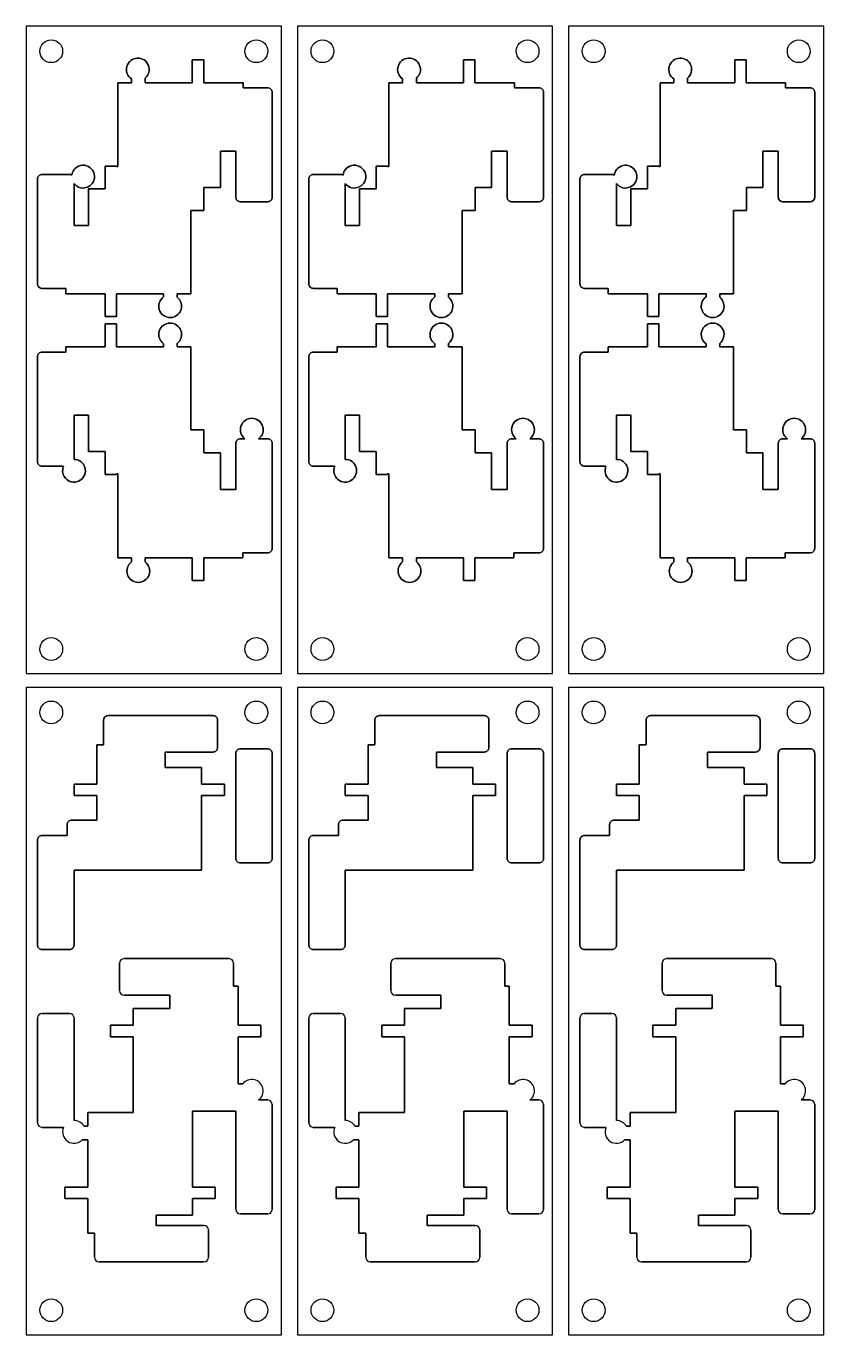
# Model space of a CAD drawing. Extents: x 3 to 416, y 5 to 292.
# Drawn here: x 3.3 to 178.3, y 4.9 to 291.9 of the extents above; entities that cross this region are included whole.
import ezdxf

# ---------------------------------------------------------------- set-up
doc = ezdxf.new("R2010")
doc.units = 0
doc.header["$MEASUREMENT"] = 0
doc.layers.get('0').update_dxf_attribs({"linetype": 'CONTINUOUS'})

msp = doc.modelspace()

# ---------------------------------------------------------------- linework, layer by layer
at = {"color": 12, "linetype": 'CONTINUOUS'}
for p, q in [((23.8, 86.4), (23.8, 80.4)), ((23.8, 86.4), (23.8, 80.4)), ((47.8, 87.4), (24.8, 87.4)), ((47.8, 87.4), (24.8, 87.4)), ((48.8, 81.4), (48.8, 86.4)), ((48.8, 81.4), (48.8, 86.4)), ((83.3, 86.4), (83.3, 80.4)), ((83.3, 86.4), (83.3, 80.4)), ((107.3, 87.4), (84.3, 87.4)), ((107.3, 87.4), (84.3, 87.4)), ((108.3, 81.4), (108.3, 86.4)), ((108.3, 81.4), (108.3, 86.4)), ((142.8, 86.4), (142.8, 80.4)), ((142.8, 86.4), (142.8, 80.4)), ((166.8, 87.4), (143.8, 87.4)), ((166.8, 87.4), (143.8, 87.4)), ((167.8, 81.4), (167.8, 86.4)), ((167.8, 81.4), (167.8, 86.4)), ((49.8, 81.4), (48.8, 81.4)), ((49.8, 81.4), (48.8, 81.4)), ((49.8, 72.7875), (49.8, 81.4)), ((49.8, 72.7875), (49.8, 81.4)), ((109.3, 81.4), (108.3, 81.4)), ((109.3, 81.4), (108.3, 81.4)), ((109.3, 72.7875), (109.3, 81.4)), ((109.3, 72.7875), (109.3, 81.4)), ((168.8, 81.4), (167.8, 81.4)), ((168.8, 81.4), (167.8, 81.4)), ((168.8, 72.7875), (168.8, 81.4)), ((168.8, 72.7875), (168.8, 81.4)), ((24.8, 79.4), (34.8, 79.4)), ((24.8, 79.4), (34.8, 79.4)), ((34.8, 79.4), (34.8, 76.4375)), ((34.8, 79.4), (34.8, 76.4375)), ((84.3, 79.4), (94.3, 79.4)), ((84.3, 79.4), (94.3, 79.4)), ((94.3, 79.4), (94.3, 76.4375)), ((94.3, 79.4), (94.3, 76.4375)), ((143.8, 79.4), (153.8, 79.4)), ((143.8, 79.4), (153.8, 79.4)), ((153.8, 79.4), (153.8, 76.4375)), ((153.8, 79.4), (153.8, 76.4375)), ((12.8, 75.4), (6.8, 75.4)), ((12.8, 75.4), (6.8, 75.4)), ((34.8, 76.4375), (26.8, 76.4375)), ((26.8, 76.4375), (26.8, 72.7875)), ((34.8, 76.4375), (26.8, 76.4375)), ((26.8, 76.4375), (26.8, 72.7875)), ((72.3, 75.4), (66.3, 75.4)), ((72.3, 75.4), (66.3, 75.4)), ((94.3, 76.4375), (86.3, 76.4375)), ((86.3, 76.4375), (86.3, 72.7875)), ((94.3, 76.4375), (86.3, 76.4375)), ((86.3, 76.4375), (86.3, 72.7875)), ((131.8, 75.4), (125.8, 75.4)), ((131.8, 75.4), (125.8, 75.4)), ((153.8, 76.4375), (145.8, 76.4375)), ((145.8, 76.4375), (145.8, 72.7875)), ((153.8, 76.4375), (145.8, 76.4375)), ((145.8, 76.4375), (145.8, 72.7875)), ((5.8, 74.4), (5.8, 51.4)), ((5.8, 74.4), (5.8, 51.4)), ((13.8, 51.9), (13.8, 74.4)), ((13.8, 51.9), (13.8, 74.4)), ((26.8, 72.7875), (21.8, 72.7875)), ((21.8, 72.7875), (21.8, 70.2875)), ((26.8, 72.7875), (21.8, 72.7875)), ((21.8, 72.7875), (21.8, 70.2875)), ((54.8, 72.7875), (49.8, 72.7875)), ((54.8, 72.7875), (49.8, 72.7875)), ((54.8, 70.2875), (54.8, 72.7875)), ((54.8, 70.2875), (54.8, 72.7875)), ((65.3, 74.4), (65.3, 51.4)), ((65.3, 74.4), (65.3, 51.4)), ((73.3, 51.9), (73.3, 74.4)), ((73.3, 51.9), (73.3, 74.4)), ((86.3, 72.7875), (81.3, 72.7875)), ((81.3, 72.7875), (81.3, 70.2875)), ((86.3, 72.7875), (81.3, 72.7875)), ((81.3, 72.7875), (81.3, 70.2875)), ((114.3, 72.7875), (109.3, 72.7875)), ((114.3, 72.7875), (109.3, 72.7875)), ((114.3, 70.2875), (114.3, 72.7875)), ((114.3, 70.2875), (114.3, 72.7875)), ((124.8, 74.4), (124.8, 51.4)), ((124.8, 74.4), (124.8, 51.4)), ((132.8, 51.9), (132.8, 74.4)), ((132.8, 51.9), (132.8, 74.4)), ((145.8, 72.7875), (140.8, 72.7875)), ((140.8, 72.7875), (140.8, 70.2875)), ((145.8, 72.7875), (140.8, 72.7875)), ((140.8, 72.7875), (140.8, 70.2875)), ((173.8, 72.7875), (168.8, 72.7875)), ((173.8, 72.7875), (168.8, 72.7875)), ((173.8, 70.2875), (173.8, 72.7875)), ((173.8, 70.2875), (173.8, 72.7875)), ((21.8, 70.2875), (26.8, 70.2875)), ((21.8, 70.2875), (26.8, 70.2875)), ((26.8, 70.2875), (26.8, 53.6625)), ((26.8, 70.2875), (26.8, 53.6625)), ((49.8, 59.9375), (49.8, 70.2875)), ((49.8, 70.2875), (54.8, 70.2875)), ((49.8, 59.9375), (49.8, 70.2875)), ((49.8, 70.2875), (54.8, 70.2875)), ((81.3, 70.2875), (86.3, 70.2875)), ((81.3, 70.2875), (86.3, 70.2875)), ((86.3, 70.2875), (86.3, 53.6625)), ((86.3, 70.2875), (86.3, 53.6625)), ((109.3, 59.9375), (109.3, 70.2875)), ((109.3, 70.2875), (114.3, 70.2875)), ((109.3, 59.9375), (109.3, 70.2875)), ((109.3, 70.2875), (114.3, 70.2875)), ((140.8, 70.2875), (145.8, 70.2875)), ((140.8, 70.2875), (145.8, 70.2875)), ((145.8, 70.2875), (145.8, 53.6625)), ((145.8, 70.2875), (145.8, 53.6625)), ((168.8, 59.9375), (168.8, 70.2875)), ((168.8, 70.2875), (173.8, 70.2875)), ((168.8, 59.9375), (168.8, 70.2875)), ((168.8, 70.2875), (173.8, 70.2875)), ((50.828682, 59.9375), (49.8, 59.9375)), ((50.828682, 59.9375), (49.8, 59.9375)), ((110.328682, 59.9375), (109.3, 59.9375)), ((110.328682, 59.9375), (109.3, 59.9375)), ((169.828682, 59.9375), (168.8, 59.9375)), ((169.828682, 59.9375), (168.8, 59.9375)), ((56.3, 56.4), (54.3, 56.4)), ((56.3, 56.4), (54.3, 56.4)), ((57.3, 32.4), (57.3, 55.4)), ((57.3, 32.4), (57.3, 55.4)), ((115.8, 56.4), (113.8, 56.4)), ((115.8, 56.4), (113.8, 56.4)), ((116.8, 32.4), (116.8, 55.4)), ((116.8, 32.4), (116.8, 55.4)), ((175.3, 56.4), (173.3, 56.4)), ((175.3, 56.4), (173.3, 56.4)), ((176.3, 32.4), (176.3, 55.4)), ((176.3, 32.4), (176.3, 55.4)), ((26.8, 53.6625), (16.8, 53.6625)), ((16.8, 53.6625), (16.8, 50.6625)), ((26.8, 53.6625), (16.8, 53.6625)), ((16.8, 53.6625), (16.8, 50.6625)), ((39.8, 37.3125), (39.8, 53.9375)), ((39.8, 53.9375), (49.3, 53.9375)), ((39.8, 37.3125), (39.8, 53.9375)), ((39.8, 53.9375), (49.3, 53.9375)), ((49.3, 53.9375), (49.3, 32.4)), ((49.3, 53.9375), (49.3, 32.4)), ((86.3, 53.6625), (76.3, 53.6625)), ((76.3, 53.6625), (76.3, 50.6625)), ((86.3, 53.6625), (76.3, 53.6625)), ((76.3, 53.6625), (76.3, 50.6625)), ((99.3, 37.3125), (99.3, 53.9375)), ((99.3, 53.9375), (108.8, 53.9375)), ((99.3, 37.3125), (99.3, 53.9375)), ((99.3, 53.9375), (108.8, 53.9375)), ((108.8, 53.9375), (108.8, 32.4)), ((108.8, 53.9375), (108.8, 32.4)), ((145.8, 53.6625), (135.8, 53.6625)), ((135.8, 53.6625), (135.8, 50.6625)), ((145.8, 53.6625), (135.8, 53.6625)), ((135.8, 53.6625), (135.8, 50.6625)), ((158.8, 37.3125), (158.8, 53.9375)), ((158.8, 53.9375), (168.3, 53.9375)), ((158.8, 37.3125), (158.8, 53.9375)), ((158.8, 53.9375), (168.3, 53.9375)), ((168.3, 53.9375), (168.3, 32.4)), ((168.3, 53.9375), (168.3, 32.4)), ((6.8, 50.4), (11.508712, 50.4)), ((6.8, 50.4), (11.508712, 50.4)), ((16.8, 50.6625), (15.957798, 50.6625)), ((16.8, 50.6625), (15.957798, 50.6625)), ((66.3, 50.4), (71.008712, 50.4)), ((66.3, 50.4), (71.008712, 50.4)), ((76.3, 50.6625), (75.457798, 50.6625)), ((76.3, 50.6625), (75.457798, 50.6625)), ((125.8, 50.4), (130.508712, 50.4)), ((125.8, 50.4), (130.508712, 50.4)), ((135.8, 50.6625), (134.957798, 50.6625)), ((135.8, 50.6625), (134.957798, 50.6625)), ((15.597524, 47.6625), (16.8, 47.6625)), ((15.597524, 47.6625), (16.8, 47.6625)), ((16.8, 47.6625), (16.8, 37.3125)), ((16.8, 47.6625), (16.8, 37.3125)), ((75.097524, 47.6625), (76.3, 47.6625)), ((75.097524, 47.6625), (76.3, 47.6625)), ((76.3, 47.6625), (76.3, 37.3125)), ((76.3, 47.6625), (76.3, 37.3125)), ((134.597524, 47.6625), (135.8, 47.6625)), ((134.597524, 47.6625), (135.8, 47.6625)), ((135.8, 47.6625), (135.8, 37.3125)), ((135.8, 47.6625), (135.8, 37.3125)), ((16.8, 37.3125), (11.8, 37.3125)), ((11.8, 37.3125), (11.8, 34.8125)), ((16.8, 37.3125), (11.8, 37.3125)), ((11.8, 37.3125), (11.8, 34.8125)), ((44.8, 37.3125), (39.8, 37.3125)), ((44.8, 37.3125), (39.8, 37.3125)), ((44.8, 34.8125), (44.8, 37.3125)), ((44.8, 34.8125), (44.8, 37.3125)), ((76.3, 37.3125), (71.3, 37.3125)), ((71.3, 37.3125), (71.3, 34.8125)), ((76.3, 37.3125), (71.3, 37.3125)), ((71.3, 37.3125), (71.3, 34.8125)), ((104.3, 37.3125), (99.3, 37.3125)), ((104.3, 37.3125), (99.3, 37.3125)), ((104.3, 34.8125), (104.3, 37.3125)), ((104.3, 34.8125), (104.3, 37.3125)), ((135.8, 37.3125), (130.8, 37.3125)), ((130.8, 37.3125), (130.8, 34.8125)), ((135.8, 37.3125), (130.8, 37.3125)), ((130.8, 37.3125), (130.8, 34.8125)), ((163.8, 37.3125), (158.8, 37.3125)), ((163.8, 37.3125), (158.8, 37.3125)), ((163.8, 34.8125), (163.8, 37.3125)), ((163.8, 34.8125), (163.8, 37.3125)), ((11.8, 34.8125), (16.8, 34.8125)), ((11.8, 34.8125), (16.8, 34.8125)), ((16.8, 34.8125), (16.8, 27.2125)), ((16.8, 34.8125), (16.8, 27.2125)), ((39.8, 31.1625), (39.8, 34.8125)), ((39.8, 34.8125), (44.8, 34.8125)), ((39.8, 31.1625), (39.8, 34.8125)), ((39.8, 34.8125), (44.8, 34.8125)), ((71.3, 34.8125), (76.3, 34.8125)), ((71.3, 34.8125), (76.3, 34.8125)), ((76.3, 34.8125), (76.3, 27.2125)), ((76.3, 34.8125), (76.3, 27.2125)), ((99.3, 31.1625), (99.3, 34.8125)), ((99.3, 34.8125), (104.3, 34.8125)), ((99.3, 31.1625), (99.3, 34.8125)), ((99.3, 34.8125), (104.3, 34.8125)), ((130.8, 34.8125), (135.8, 34.8125)), ((130.8, 34.8125), (135.8, 34.8125)), ((135.8, 34.8125), (135.8, 27.2125)), ((135.8, 34.8125), (135.8, 27.2125)), ((158.8, 31.1625), (158.8, 34.8125)), ((158.8, 34.8125), (163.8, 34.8125)), ((158.8, 31.1625), (158.8, 34.8125)), ((158.8, 34.8125), (163.8, 34.8125)), ((31.8, 28.9), (31.8, 31.1625)), ((31.8, 31.1625), (39.8, 31.1625)), ((31.8, 28.9), (31.8, 31.1625)), ((31.8, 31.1625), (39.8, 31.1625)), ((42.3, 28.9), (31.8, 28.9)), ((42.3, 28.9), (31.8, 28.9)), ((50.3, 31.4), (56.3, 31.4)), ((50.3, 31.4), (56.3, 31.4)), ((91.3, 28.9), (91.3, 31.1625)), ((91.3, 31.1625), (99.3, 31.1625)), ((91.3, 28.9), (91.3, 31.1625)), ((91.3, 31.1625), (99.3, 31.1625)), ((101.8, 28.9), (91.3, 28.9)), ((101.8, 28.9), (91.3, 28.9)), ((109.8, 31.4), (115.8, 31.4)), ((109.8, 31.4), (115.8, 31.4)), ((150.8, 28.9), (150.8, 31.1625)), ((150.8, 31.1625), (158.8, 31.1625)), ((150.8, 28.9), (150.8, 31.1625)), ((150.8, 31.1625), (158.8, 31.1625)), ((161.3, 28.9), (150.8, 28.9)), ((161.3, 28.9), (150.8, 28.9)), ((169.3, 31.4), (175.3, 31.4)), ((169.3, 31.4), (175.3, 31.4)), ((16.8, 27.2), (18.3, 27.2125)), ((16.8, 27.2), (18.3, 27.2125)), ((18.3, 27.2125), (18.3, 21.9)), ((18.3, 27.2125), (18.3, 21.9)), ((43.3, 21.9), (43.3, 27.9)), ((43.3, 21.9), (43.3, 27.9)), ((76.3, 27.2), (77.8, 27.2125)), ((76.3, 27.2), (77.8, 27.2125)), ((77.8, 27.2125), (77.8, 21.9)), ((77.8, 27.2125), (77.8, 21.9)), ((102.8, 21.9), (102.8, 27.9)), ((102.8, 21.9), (102.8, 27.9)), ((135.8, 27.2), (137.3, 27.2125)), ((135.8, 27.2), (137.3, 27.2125)), ((137.3, 27.2125), (137.3, 21.9)), ((137.3, 27.2125), (137.3, 21.9)), ((162.3, 21.9), (162.3, 27.9)), ((162.3, 21.9), (162.3, 27.9)), ((19.3, 20.9), (42.3, 20.9)), ((19.3, 20.9), (42.3, 20.9)), ((78.8, 20.9), (101.8, 20.9)), ((78.8, 20.9), (101.8, 20.9)), ((138.3, 20.9), (161.3, 20.9)), ((138.3, 20.9), (161.3, 20.9))]:
    msp.add_line(p, q, dxfattribs=at)
at = {"color": 142, "linetype": 'CONTINUOUS'}
for p, q in [((23.8, 80.4), (23.8, 86.4)), ((24.8, 87.4), (47.8, 87.4)), ((48.8, 86.4), (48.8, 81.4)), ((83.3, 80.4), (83.3, 86.4)), ((84.3, 87.4), (107.3, 87.4)), ((108.3, 86.4), (108.3, 81.4)), ((142.8, 80.4), (142.8, 86.4)), ((143.8, 87.4), (166.8, 87.4)), ((167.8, 86.4), (167.8, 81.4)), ((48.8, 81.4), (49.8, 81.4)), ((49.8, 81.4), (49.8, 72.7875)), ((108.3, 81.4), (109.3, 81.4)), ((109.3, 81.4), (109.3, 72.7875)), ((167.8, 81.4), (168.8, 81.4)), ((168.8, 81.4), (168.8, 72.7875)), ((34.8, 79.4), (24.8, 79.4)), ((34.8, 76.4375), (34.8, 79.4)), ((94.3, 79.4), (84.3, 79.4)), ((94.3, 76.4375), (94.3, 79.4)), ((153.8, 79.4), (143.8, 79.4)), ((153.8, 76.4375), (153.8, 79.4)), ((6.8, 75.4), (12.8, 75.4)), ((26.8, 72.7875), (26.8, 76.4375)), ((26.8, 76.4375), (34.8, 76.4375)), ((66.3, 75.4), (72.3, 75.4)), ((86.3, 72.7875), (86.3, 76.4375)), ((86.3, 76.4375), (94.3, 76.4375)), ((125.8, 75.4), (131.8, 75.4)), ((145.8, 72.7875), (145.8, 76.4375)), ((145.8, 76.4375), (153.8, 76.4375)), ((5.8, 51.4), (5.8, 74.4)), ((13.8, 74.4), (13.8, 51.9)), ((21.8, 70.2875), (21.8, 72.7875)), ((21.8, 72.7875), (26.8, 72.7875)), ((49.8, 72.7875), (54.8, 72.7875)), ((54.8, 72.7875), (54.8, 70.2875)), ((65.3, 51.4), (65.3, 74.4)), ((73.3, 74.4), (73.3, 51.9)), ((81.3, 70.2875), (81.3, 72.7875)), ((81.3, 72.7875), (86.3, 72.7875)), ((109.3, 72.7875), (114.3, 72.7875)), ((114.3, 72.7875), (114.3, 70.2875)), ((124.8, 51.4), (124.8, 74.4)), ((132.8, 74.4), (132.8, 51.9)), ((140.8, 70.2875), (140.8, 72.7875)), ((140.8, 72.7875), (145.8, 72.7875)), ((168.8, 72.7875), (173.8, 72.7875)), ((173.8, 72.7875), (173.8, 70.2875)), ((26.8, 70.2875), (21.8, 70.2875)), ((26.8, 53.6625), (26.8, 70.2875)), ((54.8, 70.2875), (49.8, 70.2875)), ((49.8, 70.2875), (49.8, 59.9375)), ((86.3, 70.2875), (81.3, 70.2875)), ((86.3, 53.6625), (86.3, 70.2875)), ((114.3, 70.2875), (109.3, 70.2875)), ((109.3, 70.2875), (109.3, 59.9375)), ((145.8, 70.2875), (140.8, 70.2875)), ((145.8, 53.6625), (145.8, 70.2875)), ((173.8, 70.2875), (168.8, 70.2875)), ((168.8, 70.2875), (168.8, 59.9375)), ((49.8, 59.9375), (50.828682, 59.9375)), ((109.3, 59.9375), (110.328682, 59.9375)), ((168.8, 59.9375), (169.828682, 59.9375)), ((54.3, 56.4), (56.3, 56.4)), ((57.3, 55.4), (57.3, 32.4)), ((113.8, 56.4), (115.8, 56.4)), ((116.8, 55.4), (116.8, 32.4)), ((173.3, 56.4), (175.3, 56.4)), ((176.3, 55.4), (176.3, 32.4)), ((16.8, 50.6625), (16.8, 53.6625)), ((16.8, 53.6625), (26.8, 53.6625)), ((49.3, 53.9375), (39.8, 53.9375)), ((39.8, 53.9375), (39.8, 37.3125)), ((49.3, 32.4), (49.3, 53.9375)), ((76.3, 50.6625), (76.3, 53.6625)), ((76.3, 53.6625), (86.3, 53.6625)), ((108.8, 53.9375), (99.3, 53.9375)), ((99.3, 53.9375), (99.3, 37.3125)), ((108.8, 32.4), (108.8, 53.9375)), ((135.8, 50.6625), (135.8, 53.6625)), ((135.8, 53.6625), (145.8, 53.6625)), ((168.3, 53.9375), (158.8, 53.9375)), ((158.8, 53.9375), (158.8, 37.3125)), ((168.3, 32.4), (168.3, 53.9375)), ((11.508712, 50.4), (6.8, 50.4)), ((15.957798, 50.6625), (16.8, 50.6625)), ((71.008712, 50.4), (66.3, 50.4)), ((75.457798, 50.6625), (76.3, 50.6625)), ((130.508712, 50.4), (125.8, 50.4)), ((134.957798, 50.6625), (135.8, 50.6625)), ((16.8, 47.6625), (15.597524, 47.6625)), ((16.8, 37.3125), (16.8, 47.6625)), ((76.3, 47.6625), (75.097524, 47.6625)), ((76.3, 37.3125), (76.3, 47.6625)), ((135.8, 47.6625), (134.597524, 47.6625)), ((135.8, 37.3125), (135.8, 47.6625)), ((11.8, 34.8125), (11.8, 37.3125)), ((11.8, 37.3125), (16.8, 37.3125)), ((39.8, 37.3125), (44.8, 37.3125)), ((44.8, 37.3125), (44.8, 34.8125)), ((71.3, 34.8125), (71.3, 37.3125)), ((71.3, 37.3125), (76.3, 37.3125)), ((99.3, 37.3125), (104.3, 37.3125)), ((104.3, 37.3125), (104.3, 34.8125)), ((130.8, 34.8125), (130.8, 37.3125)), ((130.8, 37.3125), (135.8, 37.3125)), ((158.8, 37.3125), (163.8, 37.3125)), ((163.8, 37.3125), (163.8, 34.8125)), ((16.8, 34.8125), (11.8, 34.8125)), ((16.8, 27.2125), (16.8, 34.8125)), ((44.8, 34.8125), (39.8, 34.8125)), ((39.8, 34.8125), (39.8, 31.1625)), ((76.3, 34.8125), (71.3, 34.8125)), ((76.3, 27.2125), (76.3, 34.8125)), ((104.3, 34.8125), (99.3, 34.8125)), ((99.3, 34.8125), (99.3, 31.1625)), ((135.8, 34.8125), (130.8, 34.8125)), ((135.8, 27.2125), (135.8, 34.8125)), ((163.8, 34.8125), (158.8, 34.8125)), ((158.8, 34.8125), (158.8, 31.1625)), ((39.8, 31.1625), (31.8, 31.1625)), ((31.8, 31.1625), (31.8, 28.9)), ((31.8, 28.9), (42.3, 28.9)), ((56.3, 31.4), (50.3, 31.4)), ((99.3, 31.1625), (91.3, 31.1625)), ((91.3, 31.1625), (91.3, 28.9)), ((91.3, 28.9), (101.8, 28.9)), ((115.8, 31.4), (109.8, 31.4)), ((158.8, 31.1625), (150.8, 31.1625)), ((150.8, 31.1625), (150.8, 28.9)), ((150.8, 28.9), (161.3, 28.9)), ((175.3, 31.4), (169.3, 31.4)), ((18.3, 27.2125), (16.8, 27.2)), ((18.3, 21.9), (18.3, 27.2125)), ((43.3, 27.9), (43.3, 21.9)), ((77.8, 27.2125), (76.3, 27.2)), ((77.8, 21.9), (77.8, 27.2125)), ((102.8, 27.9), (102.8, 21.9)), ((137.3, 27.2125), (135.8, 27.2)), ((137.3, 21.9), (137.3, 27.2125)), ((162.3, 27.9), (162.3, 21.9)), ((42.3, 20.9), (19.3, 20.9)), ((101.8, 20.9), (78.8, 20.9)), ((161.3, 20.9), (138.3, 20.9))]:
    msp.add_line(p, q, dxfattribs=at)
for points in [[(3.3, 149.9), (59.3, 149.9), (59.3, 291.9), (3.3, 291.9)], [(62.8, 149.9), (118.8, 149.9), (118.8, 291.9), (62.8, 291.9)], [(122.3, 149.9), (178.3, 149.9), (178.3, 291.9), (122.3, 291.9)], [(3.3, 4.9), (59.3, 4.9), (59.3, 146.9), (3.3, 146.9)], [(62.8, 4.9), (118.8, 4.9), (118.8, 146.9), (62.8, 146.9)], [(122.3, 4.9), (178.3, 4.9), (178.3, 146.9), (122.3, 146.9)]]:
    msp.add_lwpolyline(points, close=True, dxfattribs=at)
for points in [[(16.95, 248.2), (16.95, 256.2), (20.6, 256.2), (20.6, 261.2), (23.1, 261.2), (23.1, 261.1), (23.4, 261.1), (23.4, 279.5), (26.4, 279.5), (26.4, 280.328768, -2.995302), (29.4, 280.479063), (29.4, 279.5), (39.75, 279.5), (39.75, 284.5), (42.25, 284.5), (42.25, 279.5), (50.9, 279.5), (50.9, 278.4), (56.3, 278.4, -0.414214), (57.3, 277.4), (57.3, 254.4, -0.414214), (56.3, 253.4), (50.3, 253.4, -0.414214), (49.3, 254.4), (49.3, 264.5), (45.9, 264.5), (45.9, 256.5), (42.3, 256.5), (42.3, 251.5), (39.45, 251.5), (39.45, 233.2), (36.45, 233.2), (36.45, 232.461505, -2.998827), (33.45, 232.536541), (33.45, 233.2), (23.1, 233.2), (23.1, 228.2), (20.6, 228.2), (20.6, 233.2), (12, 233.2), (12, 234.4), (6.8, 234.4, -0.414214), (5.8, 235.4), (5.8, 258.4, -0.414214), (6.8, 259.4), (12.8, 259.4, -0.139004), (13.324795, 259.251228, -5.033517), (13.8, 257.4), (13.8, 248.2)], [(76.45, 248.2), (76.45, 256.2), (80.1, 256.2), (80.1, 261.2), (82.6, 261.2), (82.6, 261.1), (82.9, 261.1), (82.9, 279.5), (85.9, 279.5), (85.9, 280.328768, -2.995302), (88.9, 280.479063), (88.9, 279.5), (99.25, 279.5), (99.25, 284.5), (101.75, 284.5), (101.75, 279.5), (110.4, 279.5), (110.4, 278.4), (115.8, 278.4, -0.414214), (116.8, 277.4), (116.8, 254.4, -0.414214), (115.8, 253.4), (109.8, 253.4, -0.414214), (108.8, 254.4), (108.8, 264.5), (105.4, 264.5), (105.4, 256.5), (101.8, 256.5), (101.8, 251.5), (98.95, 251.5), (98.95, 233.2), (95.95, 233.2), (95.95, 232.461505, -2.998827), (92.95, 232.536541), (92.95, 233.2), (82.6, 233.2), (82.6, 228.2), (80.1, 228.2), (80.1, 233.2), (71.5, 233.2), (71.5, 234.4), (66.3, 234.4, -0.414214), (65.3, 235.4), (65.3, 258.4, -0.414214), (66.3, 259.4), (72.3, 259.4, -0.139004), (72.824795, 259.251228, -5.033517), (73.3, 257.4), (73.3, 248.2)], [(135.95, 248.2), (135.95, 256.2), (139.6, 256.2), (139.6, 261.2), (142.1, 261.2), (142.1, 261.1), (142.4, 261.1), (142.4, 279.5), (145.4, 279.5), (145.4, 280.328768, -2.995302), (148.4, 280.479063), (148.4, 279.5), (158.75, 279.5), (158.75, 284.5), (161.25, 284.5), (161.25, 279.5), (169.9, 279.5), (169.9, 278.4), (175.3, 278.4, -0.414214), (176.3, 277.4), (176.3, 254.4, -0.414214), (175.3, 253.4), (169.3, 253.4, -0.414214), (168.3, 254.4), (168.3, 264.5), (164.9, 264.5), (164.9, 256.5), (161.3, 256.5), (161.3, 251.5), (158.45, 251.5), (158.45, 233.2), (155.45, 233.2), (155.45, 232.461505, -2.998827), (152.45, 232.536541), (152.45, 233.2), (142.1, 233.2), (142.1, 228.2), (139.6, 228.2), (139.6, 233.2), (131, 233.2), (131, 234.4), (125.8, 234.4, -0.414214), (124.8, 235.4), (124.8, 258.4, -0.414214), (125.8, 259.4), (131.8, 259.4, -0.139004), (132.324795, 259.251228, -5.033517), (132.8, 257.4), (132.8, 248.2)], [(49.3, 190.3), (49.3, 200.4, -0.414214), (50.3, 201.4), (51.3, 201.4, -3), (54.3, 201.4), (56.3, 201.4, -0.414214), (57.3, 200.4), (57.3, 177.4, -0.414214), (56.3, 176.4), (50.8, 176.4), (50.8, 175.3), (42.25, 175.3), (42.25, 170.3), (39.75, 170.3), (39.75, 175.3), (29.4, 175.3), (29.4, 174.4, -3), (26.4, 174.4), (26.4, 175.3), (23.4, 175.3), (23.4, 193.7), (23.1, 193.7), (23.1, 193.6), (20.6, 193.6), (20.6, 198.6), (16.95, 198.6), (16.95, 206.6), (13.8, 206.6), (13.8, 196.9, -3.353267), (11.508712, 195.4), (6.8, 195.4, -0.414214), (5.8, 196.4), (5.8, 219.4, -0.414214), (6.8, 220.4), (12, 220.4), (12, 221.6), (20.6, 221.6), (20.6, 226.6), (23.1, 226.6), (23.1, 221.6), (33.45, 221.6), (33.45, 222.263459, -2.998827), (36.45, 222.338495), (36.45, 221.6), (39.45, 221.6), (39.45, 203.4), (42.3, 203.4), (42.3, 198.3), (45.9, 198.3), (45.9, 190.3)], [(108.8, 190.3), (108.8, 200.4, -0.414214), (109.8, 201.4), (110.8, 201.4, -3), (113.8, 201.4), (115.8, 201.4, -0.414214), (116.8, 200.4), (116.8, 177.4, -0.414214), (115.8, 176.4), (110.3, 176.4), (110.3, 175.3), (101.75, 175.3), (101.75, 170.3), (99.25, 170.3), (99.25, 175.3), (88.9, 175.3), (88.9, 174.4, -3), (85.9, 174.4), (85.9, 175.3), (82.9, 175.3), (82.9, 193.7), (82.6, 193.7), (82.6, 193.6), (80.1, 193.6), (80.1, 198.6), (76.45, 198.6), (76.45, 206.6), (73.3, 206.6), (73.3, 196.9, -3.353267), (71.008712, 195.4), (66.3, 195.4, -0.414214), (65.3, 196.4), (65.3, 219.4, -0.414214), (66.3, 220.4), (71.5, 220.4), (71.5, 221.6), (80.1, 221.6), (80.1, 226.6), (82.6, 226.6), (82.6, 221.6), (92.95, 221.6), (92.95, 222.263459, -2.998827), (95.95, 222.338495), (95.95, 221.6), (98.95, 221.6), (98.95, 203.4), (101.8, 203.4), (101.8, 198.3), (105.4, 198.3), (105.4, 190.3)], [(168.3, 190.3), (168.3, 200.4, -0.414214), (169.3, 201.4), (170.3, 201.4, -3), (173.3, 201.4), (175.3, 201.4, -0.414214), (176.3, 200.4), (176.3, 177.4, -0.414214), (175.3, 176.4), (169.8, 176.4), (169.8, 175.3), (161.25, 175.3), (161.25, 170.3), (158.75, 170.3), (158.75, 175.3), (148.4, 175.3), (148.4, 174.4, -3), (145.4, 174.4), (145.4, 175.3), (142.4, 175.3), (142.4, 193.7), (142.1, 193.7), (142.1, 193.6), (139.6, 193.6), (139.6, 198.6), (135.95, 198.6), (135.95, 206.6), (132.8, 206.6), (132.8, 196.9, -3.353267), (130.508712, 195.4), (125.8, 195.4, -0.414214), (124.8, 196.4), (124.8, 219.4, -0.414214), (125.8, 220.4), (131, 220.4), (131, 221.6), (139.6, 221.6), (139.6, 226.6), (142.1, 226.6), (142.1, 221.6), (152.45, 221.6), (152.45, 222.263459, -2.998827), (155.45, 222.338495), (155.45, 221.6), (158.45, 221.6), (158.45, 203.4), (161.3, 203.4), (161.3, 198.3), (164.9, 198.3), (164.9, 190.3)], [(20.3, 134.3), (20.3, 139.7, -0.414214), (21.3, 140.7), (44.3, 140.7, -0.414214), (45.3, 139.7), (45.3, 133.7, -0.414214), (44.3, 132.7), (33.8, 132.7), (33.8, 129.3), (41.8, 129.3), (41.8, 125.65), (46.8, 125.65), (46.8, 123.15), (41.8, 123.15), (41.8, 106.8), (13.8, 106.8), (13.8, 90.4, -0.414214), (12.8, 89.4), (6.8, 89.4, -0.414214), (5.8, 90.4), (5.8, 113.4, -0.414214), (6.8, 114.4), (12.3, 114.4), (12.3, 116.8, -0.414214), (13.3, 117.8), (18.8, 117.8), (18.8, 123.15), (13.8, 123.15), (13.8, 125.65), (18.8, 125.65), (18.8, 134.3)], [(79.8, 134.3), (79.8, 139.7, -0.414214), (80.8, 140.7), (103.8, 140.7, -0.414214), (104.8, 139.7), (104.8, 133.7, -0.414214), (103.8, 132.7), (93.3, 132.7), (93.3, 129.3), (101.3, 129.3), (101.3, 125.65), (106.3, 125.65), (106.3, 123.15), (101.3, 123.15), (101.3, 106.8), (73.3, 106.8), (73.3, 90.4, -0.414214), (72.3, 89.4), (66.3, 89.4, -0.414214), (65.3, 90.4), (65.3, 113.4, -0.414214), (66.3, 114.4), (71.8, 114.4), (71.8, 116.8, -0.414214), (72.8, 117.8), (78.3, 117.8), (78.3, 123.15), (73.3, 123.15), (73.3, 125.65), (78.3, 125.65), (78.3, 134.3)], [(139.3, 134.3), (139.3, 139.7, -0.414214), (140.3, 140.7), (163.3, 140.7, -0.414214), (164.3, 139.7), (164.3, 133.7, -0.414214), (163.3, 132.7), (152.8, 132.7), (152.8, 129.3), (160.8, 129.3), (160.8, 125.65), (165.8, 125.65), (165.8, 123.15), (160.8, 123.15), (160.8, 106.8), (132.8, 106.8), (132.8, 90.4, -0.414214), (131.8, 89.4), (125.8, 89.4, -0.414214), (124.8, 90.4), (124.8, 113.4, -0.414214), (125.8, 114.4), (131.3, 114.4), (131.3, 116.8, -0.414214), (132.3, 117.8), (137.8, 117.8), (137.8, 123.15), (132.8, 123.15), (132.8, 125.65), (137.8, 125.65), (137.8, 134.3)], [(50.3, 108.4, -0.414214), (49.3, 109.4), (49.3, 132.4, -0.414214), (50.3, 133.4), (56.3, 133.4, -0.414214), (57.3, 132.4), (57.3, 109.4, -0.414214), (56.3, 108.4)], [(109.8, 108.4, -0.414214), (108.8, 109.4), (108.8, 132.4, -0.414214), (109.8, 133.4), (115.8, 133.4, -0.414214), (116.8, 132.4), (116.8, 109.4, -0.414214), (115.8, 108.4)], [(169.3, 108.4, -0.414214), (168.3, 109.4), (168.3, 132.4, -0.414214), (169.3, 133.4), (175.3, 133.4, -0.414214), (176.3, 132.4), (176.3, 109.4, -0.414214), (175.3, 108.4)]]:
    msp.add_lwpolyline(points, format="xyb", close=True, dxfattribs=at)
at = {"color": 12, "linetype": 'CONTINUOUS'}
for points in [[(16.95, 248.2), (13.8, 248.2), (13.8, 257.4, 5.033517), (13.324795, 259.251228, 0.139004), (12.8, 259.4), (6.8, 259.4, 0.414214), (5.8, 258.4), (5.8, 235.4, 0.414214), (6.8, 234.4), (12, 234.4), (12, 233.2), (20.6, 233.2), (20.6, 228.2), (23.1, 228.2), (23.1, 233.2), (33.45, 233.2), (33.45, 232.536541, 2.998827), (36.45, 232.461505), (36.45, 233.2), (39.45, 233.2), (39.45, 251.5), (42.3, 251.5), (42.3, 256.5), (45.9, 256.5), (45.9, 264.5), (49.3, 264.5), (49.3, 254.4, 0.414214), (50.3, 253.4), (56.3, 253.4, 0.414214), (57.3, 254.4), (57.3, 277.4, 0.414214), (56.3, 278.4), (50.9, 278.4), (50.9, 279.5), (42.25, 279.5), (42.25, 284.5), (39.75, 284.5), (39.75, 279.5), (29.4, 279.5), (29.4, 280.479063, 2.995302), (26.4, 280.328768), (26.4, 279.5), (23.4, 279.5), (23.4, 261.1), (23.1, 261.1), (23.1, 261.2), (20.6, 261.2), (20.6, 256.2), (16.95, 256.2)], [(76.45, 248.2), (73.3, 248.2), (73.3, 257.4, 5.033517), (72.824795, 259.251228, 0.139004), (72.3, 259.4), (66.3, 259.4, 0.414214), (65.3, 258.4), (65.3, 235.4, 0.414214), (66.3, 234.4), (71.5, 234.4), (71.5, 233.2), (80.1, 233.2), (80.1, 228.2), (82.6, 228.2), (82.6, 233.2), (92.95, 233.2), (92.95, 232.536541, 2.998827), (95.95, 232.461505), (95.95, 233.2), (98.95, 233.2), (98.95, 251.5), (101.8, 251.5), (101.8, 256.5), (105.4, 256.5), (105.4, 264.5), (108.8, 264.5), (108.8, 254.4, 0.414214), (109.8, 253.4), (115.8, 253.4, 0.414214), (116.8, 254.4), (116.8, 277.4, 0.414214), (115.8, 278.4), (110.4, 278.4), (110.4, 279.5), (101.75, 279.5), (101.75, 284.5), (99.25, 284.5), (99.25, 279.5), (88.9, 279.5), (88.9, 280.479063, 2.995302), (85.9, 280.328768), (85.9, 279.5), (82.9, 279.5), (82.9, 261.1), (82.6, 261.1), (82.6, 261.2), (80.1, 261.2), (80.1, 256.2), (76.45, 256.2)], [(76.45, 248.2), (73.3, 248.2), (73.3, 257.4, 5.033517), (72.824795, 259.251228, 0.139004), (72.3, 259.4), (66.3, 259.4, 0.414214), (65.3, 258.4), (65.3, 235.4, 0.414214), (66.3, 234.4), (71.5, 234.4), (71.5, 233.2), (80.1, 233.2), (80.1, 228.2), (82.6, 228.2), (82.6, 233.2), (92.95, 233.2), (92.95, 232.536541, 2.998827), (95.95, 232.461505), (95.95, 233.2), (98.95, 233.2), (98.95, 251.5), (101.8, 251.5), (101.8, 256.5), (105.4, 256.5), (105.4, 264.5), (108.8, 264.5), (108.8, 254.4, 0.414214), (109.8, 253.4), (115.8, 253.4, 0.414214), (116.8, 254.4), (116.8, 277.4, 0.414214), (115.8, 278.4), (110.4, 278.4), (110.4, 279.5), (101.75, 279.5), (101.75, 284.5), (99.25, 284.5), (99.25, 279.5), (88.9, 279.5), (88.9, 280.479063, 2.995302), (85.9, 280.328768), (85.9, 279.5), (82.9, 279.5), (82.9, 261.1), (82.6, 261.1), (82.6, 261.2), (80.1, 261.2), (80.1, 256.2), (76.45, 256.2)], [(135.95, 248.2), (132.8, 248.2), (132.8, 257.4, 5.033517), (132.324795, 259.251228, 0.139004), (131.8, 259.4), (125.8, 259.4, 0.414214), (124.8, 258.4), (124.8, 235.4, 0.414214), (125.8, 234.4), (131, 234.4), (131, 233.2), (139.6, 233.2), (139.6, 228.2), (142.1, 228.2), (142.1, 233.2), (152.45, 233.2), (152.45, 232.536541, 2.998827), (155.45, 232.461505), (155.45, 233.2), (158.45, 233.2), (158.45, 251.5), (161.3, 251.5), (161.3, 256.5), (164.9, 256.5), (164.9, 264.5), (168.3, 264.5), (168.3, 254.4, 0.414214), (169.3, 253.4), (175.3, 253.4, 0.414214), (176.3, 254.4), (176.3, 277.4, 0.414214), (175.3, 278.4), (169.9, 278.4), (169.9, 279.5), (161.25, 279.5), (161.25, 284.5), (158.75, 284.5), (158.75, 279.5), (148.4, 279.5), (148.4, 280.479063, 2.995302), (145.4, 280.328768), (145.4, 279.5), (142.4, 279.5), (142.4, 261.1), (142.1, 261.1), (142.1, 261.2), (139.6, 261.2), (139.6, 256.2), (135.95, 256.2)], [(135.95, 248.2), (132.8, 248.2), (132.8, 257.4, 5.033517), (132.324795, 259.251228, 0.139004), (131.8, 259.4), (125.8, 259.4, 0.414214), (124.8, 258.4), (124.8, 235.4, 0.414214), (125.8, 234.4), (131, 234.4), (131, 233.2), (139.6, 233.2), (139.6, 228.2), (142.1, 228.2), (142.1, 233.2), (152.45, 233.2), (152.45, 232.536541, 2.998827), (155.45, 232.461505), (155.45, 233.2), (158.45, 233.2), (158.45, 251.5), (161.3, 251.5), (161.3, 256.5), (164.9, 256.5), (164.9, 264.5), (168.3, 264.5), (168.3, 254.4, 0.414214), (169.3, 253.4), (175.3, 253.4, 0.414214), (176.3, 254.4), (176.3, 277.4, 0.414214), (175.3, 278.4), (169.9, 278.4), (169.9, 279.5), (161.25, 279.5), (161.25, 284.5), (158.75, 284.5), (158.75, 279.5), (148.4, 279.5), (148.4, 280.479063, 2.995302), (145.4, 280.328768), (145.4, 279.5), (142.4, 279.5), (142.4, 261.1), (142.1, 261.1), (142.1, 261.2), (139.6, 261.2), (139.6, 256.2), (135.95, 256.2)], [(49.3, 190.3), (45.9, 190.3), (45.9, 198.3), (42.3, 198.3), (42.3, 203.4), (39.45, 203.4), (39.45, 221.6), (36.45, 221.6), (36.45, 222.338495, 2.998827), (33.45, 222.263459), (33.45, 221.6), (23.1, 221.6), (23.1, 226.6), (20.6, 226.6), (20.6, 221.6), (12, 221.6), (12, 220.4), (6.8, 220.4, 0.414214), (5.8, 219.4), (5.8, 196.4, 0.414214), (6.8, 195.4), (11.508712, 195.4, 3.353267), (13.8, 196.9), (13.8, 206.6), (16.95, 206.6), (16.95, 198.6), (20.6, 198.6), (20.6, 193.6), (23.1, 193.6), (23.1, 193.7), (23.4, 193.7), (23.4, 175.3), (26.4, 175.3), (26.4, 174.4, 3), (29.4, 174.4), (29.4, 175.3), (39.75, 175.3), (39.75, 170.3), (42.25, 170.3), (42.25, 175.3), (50.8, 175.3), (50.8, 176.4), (56.3, 176.4, 0.414214), (57.3, 177.4), (57.3, 200.4, 0.414214), (56.3, 201.4), (54.3, 201.4, 3), (51.3, 201.4), (50.3, 201.4, 0.414214), (49.3, 200.4)], [(108.8, 190.3), (105.4, 190.3), (105.4, 198.3), (101.8, 198.3), (101.8, 203.4), (98.95, 203.4), (98.95, 221.6), (95.95, 221.6), (95.95, 222.338495, 2.998827), (92.95, 222.263459), (92.95, 221.6), (82.6, 221.6), (82.6, 226.6), (80.1, 226.6), (80.1, 221.6), (71.5, 221.6), (71.5, 220.4), (66.3, 220.4, 0.414214), (65.3, 219.4), (65.3, 196.4, 0.414214), (66.3, 195.4), (71.008712, 195.4, 3.353267), (73.3, 196.9), (73.3, 206.6), (76.45, 206.6), (76.45, 198.6), (80.1, 198.6), (80.1, 193.6), (82.6, 193.6), (82.6, 193.7), (82.9, 193.7), (82.9, 175.3), (85.9, 175.3), (85.9, 174.4, 3), (88.9, 174.4), (88.9, 175.3), (99.25, 175.3), (99.25, 170.3), (101.75, 170.3), (101.75, 175.3), (110.3, 175.3), (110.3, 176.4), (115.8, 176.4, 0.414214), (116.8, 177.4), (116.8, 200.4, 0.414214), (115.8, 201.4), (113.8, 201.4, 3), (110.8, 201.4), (109.8, 201.4, 0.414214), (108.8, 200.4)], [(108.8, 190.3), (105.4, 190.3), (105.4, 198.3), (101.8, 198.3), (101.8, 203.4), (98.95, 203.4), (98.95, 221.6), (95.95, 221.6), (95.95, 222.338495, 2.998827), (92.95, 222.263459), (92.95, 221.6), (82.6, 221.6), (82.6, 226.6), (80.1, 226.6), (80.1, 221.6), (71.5, 221.6), (71.5, 220.4), (66.3, 220.4, 0.414214), (65.3, 219.4), (65.3, 196.4, 0.414214), (66.3, 195.4), (71.008712, 195.4, 3.353267), (73.3, 196.9), (73.3, 206.6), (76.45, 206.6), (76.45, 198.6), (80.1, 198.6), (80.1, 193.6), (82.6, 193.6), (82.6, 193.7), (82.9, 193.7), (82.9, 175.3), (85.9, 175.3), (85.9, 174.4, 3), (88.9, 174.4), (88.9, 175.3), (99.25, 175.3), (99.25, 170.3), (101.75, 170.3), (101.75, 175.3), (110.3, 175.3), (110.3, 176.4), (115.8, 176.4, 0.414214), (116.8, 177.4), (116.8, 200.4, 0.414214), (115.8, 201.4), (113.8, 201.4, 3), (110.8, 201.4), (109.8, 201.4, 0.414214), (108.8, 200.4)], [(168.3, 190.3), (164.9, 190.3), (164.9, 198.3), (161.3, 198.3), (161.3, 203.4), (158.45, 203.4), (158.45, 221.6), (155.45, 221.6), (155.45, 222.338495, 2.998827), (152.45, 222.263459), (152.45, 221.6), (142.1, 221.6), (142.1, 226.6), (139.6, 226.6), (139.6, 221.6), (131, 221.6), (131, 220.4), (125.8, 220.4, 0.414214), (124.8, 219.4), (124.8, 196.4, 0.414214), (125.8, 195.4), (130.508712, 195.4, 3.353267), (132.8, 196.9), (132.8, 206.6), (135.95, 206.6), (135.95, 198.6), (139.6, 198.6), (139.6, 193.6), (142.1, 193.6), (142.1, 193.7), (142.4, 193.7), (142.4, 175.3), (145.4, 175.3), (145.4, 174.4, 3), (148.4, 174.4), (148.4, 175.3), (158.75, 175.3), (158.75, 170.3), (161.25, 170.3), (161.25, 175.3), (169.8, 175.3), (169.8, 176.4), (175.3, 176.4, 0.414214), (176.3, 177.4), (176.3, 200.4, 0.414214), (175.3, 201.4), (173.3, 201.4, 3), (170.3, 201.4), (169.3, 201.4, 0.414214), (168.3, 200.4)], [(168.3, 190.3), (164.9, 190.3), (164.9, 198.3), (161.3, 198.3), (161.3, 203.4), (158.45, 203.4), (158.45, 221.6), (155.45, 221.6), (155.45, 222.338495, 2.998827), (152.45, 222.263459), (152.45, 221.6), (142.1, 221.6), (142.1, 226.6), (139.6, 226.6), (139.6, 221.6), (131, 221.6), (131, 220.4), (125.8, 220.4, 0.414214), (124.8, 219.4), (124.8, 196.4, 0.414214), (125.8, 195.4), (130.508712, 195.4, 3.353267), (132.8, 196.9), (132.8, 206.6), (135.95, 206.6), (135.95, 198.6), (139.6, 198.6), (139.6, 193.6), (142.1, 193.6), (142.1, 193.7), (142.4, 193.7), (142.4, 175.3), (145.4, 175.3), (145.4, 174.4, 3), (148.4, 174.4), (148.4, 175.3), (158.75, 175.3), (158.75, 170.3), (161.25, 170.3), (161.25, 175.3), (169.8, 175.3), (169.8, 176.4), (175.3, 176.4, 0.414214), (176.3, 177.4), (176.3, 200.4, 0.414214), (175.3, 201.4), (173.3, 201.4, 3), (170.3, 201.4), (169.3, 201.4, 0.414214), (168.3, 200.4)], [(20.3, 134.3), (18.8, 134.3), (18.8, 125.65), (13.8, 125.65), (13.8, 123.15), (18.8, 123.15), (18.8, 117.8), (13.3, 117.8, 0.414214), (12.3, 116.8), (12.3, 114.4), (6.8, 114.4, 0.414214), (5.8, 113.4), (5.8, 90.4, 0.414214), (6.8, 89.4), (12.8, 89.4, 0.414214), (13.8, 90.4), (13.8, 106.8), (41.8, 106.8), (41.8, 123.15), (46.8, 123.15), (46.8, 125.65), (41.8, 125.65), (41.8, 129.3), (33.8, 129.3), (33.8, 132.7), (44.3, 132.7, 0.414214), (45.3, 133.7), (45.3, 139.7, 0.414214), (44.3, 140.7), (21.3, 140.7, 0.414214), (20.3, 139.7)], [(20.3, 134.3), (18.8, 134.3), (18.8, 125.65), (13.8, 125.65), (13.8, 123.15), (18.8, 123.15), (18.8, 117.8), (13.3, 117.8, 0.414214), (12.3, 116.8), (12.3, 114.4), (6.8, 114.4, 0.414214), (5.8, 113.4), (5.8, 90.4, 0.414214), (6.8, 89.4), (12.8, 89.4, 0.414214), (13.8, 90.4), (13.8, 106.8), (41.8, 106.8), (41.8, 123.15), (46.8, 123.15), (46.8, 125.65), (41.8, 125.65), (41.8, 129.3), (33.8, 129.3), (33.8, 132.7), (44.3, 132.7, 0.414214), (45.3, 133.7), (45.3, 139.7, 0.414214), (44.3, 140.7), (21.3, 140.7, 0.414214), (20.3, 139.7)], [(79.8, 134.3), (78.3, 134.3), (78.3, 125.65), (73.3, 125.65), (73.3, 123.15), (78.3, 123.15), (78.3, 117.8), (72.8, 117.8, 0.414214), (71.8, 116.8), (71.8, 114.4), (66.3, 114.4, 0.414214), (65.3, 113.4), (65.3, 90.4, 0.414214), (66.3, 89.4), (72.3, 89.4, 0.414214), (73.3, 90.4), (73.3, 106.8), (101.3, 106.8), (101.3, 123.15), (106.3, 123.15), (106.3, 125.65), (101.3, 125.65), (101.3, 129.3), (93.3, 129.3), (93.3, 132.7), (103.8, 132.7, 0.414214), (104.8, 133.7), (104.8, 139.7, 0.414214), (103.8, 140.7), (80.8, 140.7, 0.414214), (79.8, 139.7)], [(79.8, 134.3), (78.3, 134.3), (78.3, 125.65), (73.3, 125.65), (73.3, 123.15), (78.3, 123.15), (78.3, 117.8), (72.8, 117.8, 0.414214), (71.8, 116.8), (71.8, 114.4), (66.3, 114.4, 0.414214), (65.3, 113.4), (65.3, 90.4, 0.414214), (66.3, 89.4), (72.3, 89.4, 0.414214), (73.3, 90.4), (73.3, 106.8), (101.3, 106.8), (101.3, 123.15), (106.3, 123.15), (106.3, 125.65), (101.3, 125.65), (101.3, 129.3), (93.3, 129.3), (93.3, 132.7), (103.8, 132.7, 0.414214), (104.8, 133.7), (104.8, 139.7, 0.414214), (103.8, 140.7), (80.8, 140.7, 0.414214), (79.8, 139.7)], [(139.3, 134.3), (137.8, 134.3), (137.8, 125.65), (132.8, 125.65), (132.8, 123.15), (137.8, 123.15), (137.8, 117.8), (132.3, 117.8, 0.414214), (131.3, 116.8), (131.3, 114.4), (125.8, 114.4, 0.414214), (124.8, 113.4), (124.8, 90.4, 0.414214), (125.8, 89.4), (131.8, 89.4, 0.414214), (132.8, 90.4), (132.8, 106.8), (160.8, 106.8), (160.8, 123.15), (165.8, 123.15), (165.8, 125.65), (160.8, 125.65), (160.8, 129.3), (152.8, 129.3), (152.8, 132.7), (163.3, 132.7, 0.414214), (164.3, 133.7), (164.3, 139.7, 0.414214), (163.3, 140.7), (140.3, 140.7, 0.414214), (139.3, 139.7)], [(139.3, 134.3), (137.8, 134.3), (137.8, 125.65), (132.8, 125.65), (132.8, 123.15), (137.8, 123.15), (137.8, 117.8), (132.3, 117.8, 0.414214), (131.3, 116.8), (131.3, 114.4), (125.8, 114.4, 0.414214), (124.8, 113.4), (124.8, 90.4, 0.414214), (125.8, 89.4), (131.8, 89.4, 0.414214), (132.8, 90.4), (132.8, 106.8), (160.8, 106.8), (160.8, 123.15), (165.8, 123.15), (165.8, 125.65), (160.8, 125.65), (160.8, 129.3), (152.8, 129.3), (152.8, 132.7), (163.3, 132.7, 0.414214), (164.3, 133.7), (164.3, 139.7, 0.414214), (163.3, 140.7), (140.3, 140.7, 0.414214), (139.3, 139.7)], [(50.3, 108.4), (56.3, 108.4, 0.414214), (57.3, 109.4), (57.3, 132.4, 0.414214), (56.3, 133.4), (50.3, 133.4, 0.414214), (49.3, 132.4), (49.3, 109.4, 0.414214)], [(50.3, 108.4), (56.3, 108.4, 0.414214), (57.3, 109.4), (57.3, 132.4, 0.414214), (56.3, 133.4), (50.3, 133.4, 0.414214), (49.3, 132.4), (49.3, 109.4, 0.414214)], [(109.8, 108.4), (115.8, 108.4, 0.414214), (116.8, 109.4), (116.8, 132.4, 0.414214), (115.8, 133.4), (109.8, 133.4, 0.414214), (108.8, 132.4), (108.8, 109.4, 0.414214)], [(109.8, 108.4), (115.8, 108.4, 0.414214), (116.8, 109.4), (116.8, 132.4, 0.414214), (115.8, 133.4), (109.8, 133.4, 0.414214), (108.8, 132.4), (108.8, 109.4, 0.414214)], [(169.3, 108.4), (175.3, 108.4, 0.414214), (176.3, 109.4), (176.3, 132.4, 0.414214), (175.3, 133.4), (169.3, 133.4, 0.414214), (168.3, 132.4), (168.3, 109.4, 0.414214)], [(169.3, 108.4), (175.3, 108.4, 0.414214), (176.3, 109.4), (176.3, 132.4, 0.414214), (175.3, 133.4), (169.3, 133.4, 0.414214), (168.3, 132.4), (168.3, 109.4, 0.414214)]]:
    msp.add_lwpolyline(points, format="xyb", close=True, dxfattribs=at)
at = {"color": 142, "linetype": 'CONTINUOUS'}
for centre in [(8.8, 286.4), (53.8, 286.4), (68.3, 286.4), (113.3, 286.4), (127.8, 286.4), (172.8, 286.4), (8.8, 155.3), (53.8, 155.3), (68.3, 155.3), (113.3, 155.3), (127.8, 155.3), (172.8, 155.3), (8.8, 141.4), (53.8, 141.4), (68.3, 141.4), (113.3, 141.4), (127.8, 141.4), (172.8, 141.4), (8.8, 10.3), (53.8, 10.3), (68.3, 10.3), (113.3, 10.3), (127.8, 10.3), (172.8, 10.3)]:
    msp.add_circle(centre, 2.5, dxfattribs=at)
at = {"color": 12, "linetype": 'CONTINUOUS'}
for centre in [(8.8, 286.4), (53.8, 286.4), (68.3, 286.4), (68.3, 286.4), (113.3, 286.4), (113.3, 286.4), (127.8, 286.4), (127.8, 286.4), (172.8, 286.4), (172.8, 286.4), (8.8, 155.3), (53.8, 155.3), (68.3, 155.3), (68.3, 155.3), (113.3, 155.3), (113.3, 155.3), (127.8, 155.3), (127.8, 155.3), (172.8, 155.3), (172.8, 155.3), (8.8, 141.4), (8.8, 141.4), (53.8, 141.4), (53.8, 141.4), (68.3, 141.4), (68.3, 141.4), (113.3, 141.4), (113.3, 141.4), (127.8, 141.4), (127.8, 141.4), (172.8, 141.4), (172.8, 141.4), (8.8, 10.3), (8.8, 10.3), (53.8, 10.3), (53.8, 10.3), (68.3, 10.3), (68.3, 10.3), (113.3, 10.3), (113.3, 10.3), (127.8, 10.3), (127.8, 10.3), (172.8, 10.3), (172.8, 10.3)]:
    msp.add_circle(centre, 2.5, dxfattribs=at)
for centre, radius, start, end in [((24.8, 86.4), 1, 90, 180), ((24.8, 86.4), 1, 90, 180), ((47.8, 86.4), 1, 0, 90), ((47.8, 86.4), 1, 0, 90), ((84.3, 86.4), 1, 90, 180), ((84.3, 86.4), 1, 90, 180), ((107.3, 86.4), 1, 0, 90), ((107.3, 86.4), 1, 0, 90), ((143.8, 86.4), 1, 90, 180), ((143.8, 86.4), 1, 90, 180), ((166.8, 86.4), 1, 0, 90), ((166.8, 86.4), 1, 0, 90), ((24.8, 80.4), 1, 180, 270), ((24.8, 80.4), 1, 180, 270), ((84.3, 80.4), 1, 180, 270), ((84.3, 80.4), 1, 180, 270), ((143.8, 80.4), 1, 180, 270), ((143.8, 80.4), 1, 180, 270), ((6.8, 74.4), 1, 90, 180), ((6.8, 74.4), 1, 90, 180), ((12.8, 74.4), 1, 0, 90), ((12.8, 74.4), 1, 0, 90), ((66.3, 74.4), 1, 90, 180), ((66.3, 74.4), 1, 90, 180), ((72.3, 74.4), 1, 0, 90), ((72.3, 74.4), 1, 0, 90), ((125.8, 74.4), 1, 90, 180), ((125.8, 74.4), 1, 90, 180), ((131.8, 74.4), 1, 0, 90), ((131.8, 74.4), 1, 0, 90), ((52.8, 58.4), 2.5, 306.869898, 142.04808), ((52.8, 58.4), 2.5, 306.869898, 142.04808), ((112.3, 58.4), 2.5, 306.869898, 142.04808), ((112.3, 58.4), 2.5, 306.869898, 142.04808), ((171.8, 58.4), 2.5, 306.869898, 142.04808), ((171.8, 58.4), 2.5, 306.869898, 142.04808), ((56.3, 55.4), 1, 0, 90), ((56.3, 55.4), 1, 0, 90), ((115.8, 55.4), 1, 0, 90), ((115.8, 55.4), 1, 0, 90), ((175.3, 55.4), 1, 0, 90), ((175.3, 55.4), 1, 0, 90), ((13.8, 49.4), 2.5, 30.331352, 90), ((13.8, 49.4), 2.5, 30.331352, 90), ((73.3, 49.4), 2.5, 30.331352, 90), ((73.3, 49.4), 2.5, 30.331352, 90), ((132.8, 49.4), 2.5, 30.331352, 90), ((132.8, 49.4), 2.5, 30.331352, 90), ((6.8, 51.4), 1, 180, 270), ((6.8, 51.4), 1, 180, 270), ((13.8, 49.4), 2.5, 156.421822, 315.972783), ((13.8, 49.4), 2.5, 156.421822, 315.972783), ((66.3, 51.4), 1, 180, 270), ((66.3, 51.4), 1, 180, 270), ((73.3, 49.4), 2.5, 156.421822, 315.972783), ((73.3, 49.4), 2.5, 156.421822, 315.972783), ((125.8, 51.4), 1, 180, 270), ((125.8, 51.4), 1, 180, 270), ((132.8, 49.4), 2.5, 156.421822, 315.972783), ((132.8, 49.4), 2.5, 156.421822, 315.972783), ((50.3, 32.4), 1, 180, 270), ((50.3, 32.4), 1, 180, 270), ((56.3, 32.4), 1, 270, 0), ((56.3, 32.4), 1, 270, 0), ((109.8, 32.4), 1, 180, 270), ((109.8, 32.4), 1, 180, 270), ((115.8, 32.4), 1, 270, 0), ((115.8, 32.4), 1, 270, 0), ((169.3, 32.4), 1, 180, 270), ((169.3, 32.4), 1, 180, 270), ((175.3, 32.4), 1, 270, 0), ((175.3, 32.4), 1, 270, 0), ((42.3, 27.9), 1, 0, 90), ((42.3, 27.9), 1, 0, 90), ((101.8, 27.9), 1, 0, 90), ((101.8, 27.9), 1, 0, 90), ((161.3, 27.9), 1, 0, 90), ((161.3, 27.9), 1, 0, 90), ((19.3, 21.9), 1, 180, 270), ((19.3, 21.9), 1, 180, 270), ((42.3, 21.9), 1, 270, 0), ((42.3, 21.9), 1, 270, 0), ((78.8, 21.9), 1, 180, 270), ((78.8, 21.9), 1, 180, 270), ((101.8, 21.9), 1, 270, 0), ((101.8, 21.9), 1, 270, 0), ((138.3, 21.9), 1, 180, 270), ((138.3, 21.9), 1, 180, 270), ((161.3, 21.9), 1, 270, 0), ((161.3, 21.9), 1, 270, 0)]:
    msp.add_arc(centre, radius, start, end, dxfattribs=at)
at = {"color": 142, "linetype": 'CONTINUOUS'}
for centre, radius, start, end in [((24.8, 86.4), 1, 90, 180), ((47.8, 86.4), 1, 0, 90), ((84.3, 86.4), 1, 90, 180), ((107.3, 86.4), 1, 0, 90), ((143.8, 86.4), 1, 90, 180), ((166.8, 86.4), 1, 0, 90), ((24.8, 80.4), 1, 180, 270), ((84.3, 80.4), 1, 180, 270), ((143.8, 80.4), 1, 180, 270), ((6.8, 74.4), 1, 90, 180), ((12.8, 74.4), 1, 0, 90), ((66.3, 74.4), 1, 90, 180), ((72.3, 74.4), 1, 0, 90), ((125.8, 74.4), 1, 90, 180), ((131.8, 74.4), 1, 0, 90), ((52.8, 58.4), 2.5, 306.869898, 142.04808), ((112.3, 58.4), 2.5, 306.869898, 142.04808), ((171.8, 58.4), 2.5, 306.869898, 142.04808), ((56.3, 55.4), 1, 0, 90), ((115.8, 55.4), 1, 0, 90), ((175.3, 55.4), 1, 0, 90), ((13.8, 49.4), 2.5, 30.331352, 90), ((73.3, 49.4), 2.5, 30.331352, 90), ((132.8, 49.4), 2.5, 30.331352, 90), ((6.8, 51.4), 1, 180, 270), ((13.8, 49.4), 2.5, 156.421822, 315.972783), ((66.3, 51.4), 1, 180, 270), ((73.3, 49.4), 2.5, 156.421822, 315.972783), ((125.8, 51.4), 1, 180, 270), ((132.8, 49.4), 2.5, 156.421822, 315.972783), ((50.3, 32.4), 1, 180, 270), ((56.3, 32.4), 1, 270, 0), ((109.8, 32.4), 1, 180, 270), ((115.8, 32.4), 1, 270, 0), ((169.3, 32.4), 1, 180, 270), ((175.3, 32.4), 1, 270, 0), ((42.3, 27.9), 1, 0, 90), ((101.8, 27.9), 1, 0, 90), ((161.3, 27.9), 1, 0, 90), ((19.3, 21.9), 1, 180, 270), ((42.3, 21.9), 1, 270, 0), ((78.8, 21.9), 1, 180, 270), ((101.8, 21.9), 1, 270, 0), ((138.3, 21.9), 1, 180, 270), ((161.3, 21.9), 1, 270, 0)]:
    msp.add_arc(centre, radius, start, end, dxfattribs=at)

doc.saveas('drawing.dxf')
